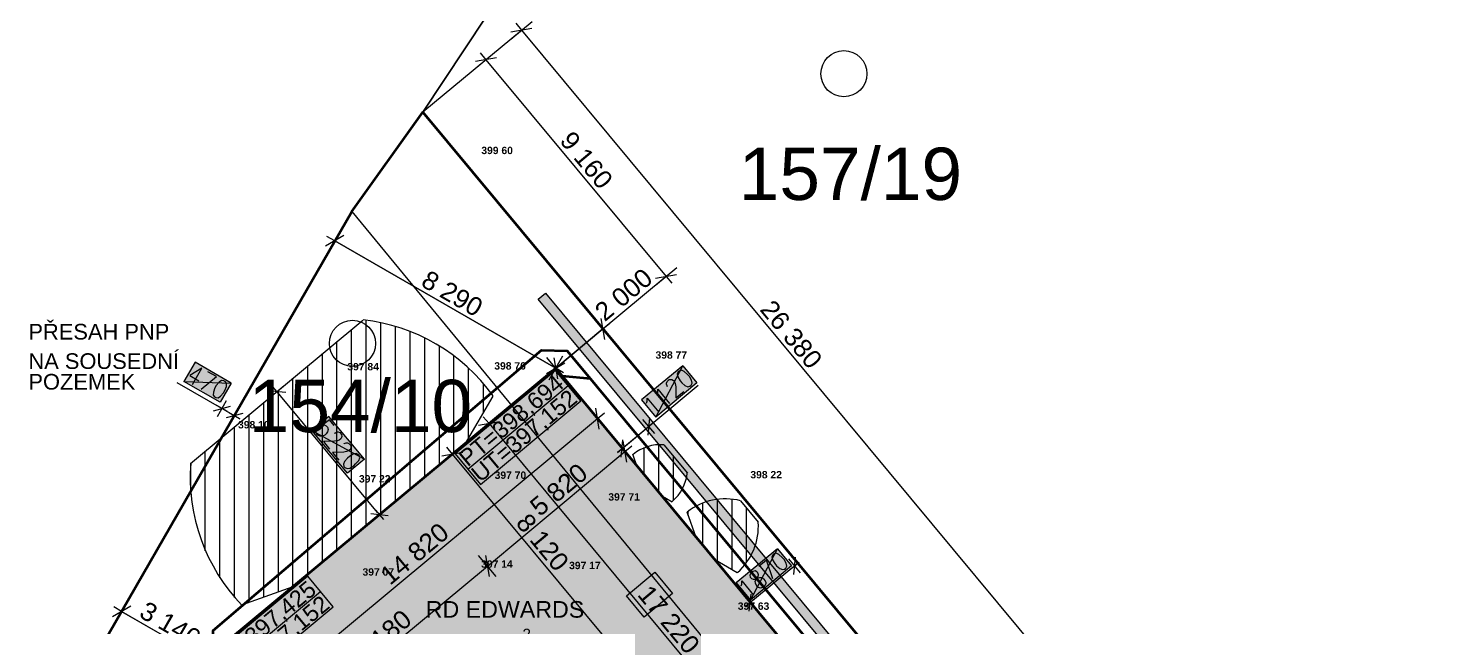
# Model space of a CAD drawing. Header units: millimetres. Extents: x 406050 to 619663, y -271768 to -128786.
# Drawn here: x 481540 to 527125, y -177477 to -158007 of the extents above; entities that cross this region are included whole.
import ezdxf

# ---------------------------------------------------------------- set-up
doc = ezdxf.new("R2010")
doc.units = ezdxf.units.MM
doc.header["$MEASUREMENT"] = 0
for name, color, linetype in [('BT_hranice_parcel', 7, 'Continuous'), ('BT_mapove_znacky', 7, 'Continuous'), ('BT_text_parcel', 7, 'Continuous'), ('Situace - koordinační', 7, 'Continuous')]:
    doc.layers.add(name, color=color, linetype=linetype)
doc.styles.add('GENEROVANÝ_STYL_1', font='Arial.ttf')
doc.styles.add('GENEROVANÝ_STYL_2', font='Arial Bold.ttf')
doc.styles.add('GENEROVANÝ_STYL_3', font='HelveticaNeue.ttc')
doc.linetypes.add('Kanalizace - Dešťová', pattern='A,0,[1,C.3. Koordinacni situace1.Shx,S=23.809524,R=0,X=0,Y=-2.77556e-17],-3474,0', length=3474)
doc.linetypes.add('Oplocení', pattern='A,0,[5,C.3. Koordinacni situace1.Shx,S=11.904762,R=0,X=0,Y=0],-1500,0', length=1500)
doc.dimstyles.new('GENEROVANÝ_STYL__1', dxfattribs={"dimtxt": 600, "dimasz": 456, "dimexe": 0.18, "dimexo": 0.0625, "dimgap": 0, "dimtad": 1, "dimdec": 0, "dimzin": 0, "dimdsep": 46, "dimtxsty": 'GENEROVANÝ_STYL_1', "dimblk": 'ARROWHEAD_2', "dimblk1": 'ARROWHEAD_2', "dimblk2": 'ARROWHEAD_2', "dimcen": 0.09, "dimse1": 1, "dimse2": 1, "dimclrd": 7, "dimclre": 7, "dimclrt": 7, "dimazin": 0, "dimtfac": 1, "dimtdec": 4, "dimtmove": 2, "dimatfit": 3, "dimfxl": 1, "dimtolj": 1, "dimtzin": 0, "dimarcsym": 0})
doc.dimstyles.new('GENEROVANÝ_STYL__2', dxfattribs={"dimtxt": 600, "dimasz": 456, "dimexe": 0.18, "dimexo": 0.0625, "dimgap": 0, "dimtad": 1, "dimdec": 0, "dimzin": 0, "dimdsep": 46, "dimtxsty": 'GENEROVANÝ_STYL_1', "dimblk": 'ARROWHEAD_2', "dimblk1": 'ARROWHEAD_2', "dimblk2": 'ARROWHEAD_2', "dimcen": 0.09, "dimse1": 1, "dimse2": 1, "dimclrd": 7, "dimclre": 7, "dimclrt": 7, "dimazin": 0, "dimtfac": 1, "dimtdec": 4, "dimtmove": 0, "dimatfit": 3, "dimfxl": 1, "dimtolj": 1, "dimtzin": 0, "dimarcsym": 0})

# ---------------------------------------------------------------- blocks, each defined once
blk = doc.blocks.new('*D68')
at = {"layer": 'Situace - koordinační', "color": 7, "linetype": 'Continuous', "lineweight": 13}
for p, q in [((500523, -168132), (499947, -167440)), ((500294, -168127), (500177, -167444)), ((500235, -167786), (500461, -167598)), ((498697, -169064), (500235, -167786)), ((498985, -169410), (498409, -168718)), ((498472, -169252), (498697, -169064)), ((498639, -168723), (498756, -169406))]:
    blk.add_line(p, q, dxfattribs=at)
at = {"layer": 'Situace - koordinační', "color": 7, "lineweight": 13, "insert": (500296, -167579), "char_height": 600, "attachment_point": 7, "rotation": 39.7448, "style": 'GENEROVANÝ_STYL_1'}
blk.add_mtext('\\A1;{\\pql;\\fArial|b0|i0|c0|p0;\\W1.000000;2\xa0000}', dxfattribs=at)
blk = doc.blocks.new('ARROWHEAD_2')
at = {"color": 0, "linetype": 'Continuous', "lineweight": 0}
for p, q in [((0, 0), (-1, 0)), ((-0.378, -0.655), (0.378, 0.655))]:
    blk.add_line(p, q, dxfattribs=at)
blk = doc.blocks.new('*D70')
at = {"layer": 'Situace - koordinační', "color": 7, "linetype": 'Continuous', "lineweight": 13}
for p, q in [((511533, -181372), (510957, -180680)), ((511304, -181367), (511186, -180685)), ((511245, -181026), (511471, -180838)), ((509707, -182305), (511245, -181026)), ((509995, -182651), (509419, -181959)), ((509482, -182493), (509707, -182305)), ((509649, -181964), (509766, -182646))]:
    blk.add_line(p, q, dxfattribs=at)
at = {"layer": 'Situace - koordinační', "color": 7, "lineweight": 13, "insert": (511306, -180819), "char_height": 600, "attachment_point": 7, "rotation": 39.7448, "style": 'GENEROVANÝ_STYL_1'}
blk.add_mtext('\\A1;{\\pql;\\fArial|b0|i0|c0|p0;\\W1.000000;2\xa0000}', dxfattribs=at)
blk = doc.blocks.new('*D71')
at = {"layer": 'Situace - koordinační', "color": 7, "linetype": 'Continuous', "lineweight": 13}
for p, q in [((496084, -159324), (496776, -158749)), ((496772, -158978), (496089, -159095)), ((496243, -158811), (496430, -159037)), ((496430, -159037), (502287, -166079)), ((501941, -166367), (502633, -165792)), ((501945, -166138), (502628, -166021)), ((502287, -166079), (502474, -166305))]:
    blk.add_line(p, q, dxfattribs=at)
at = {"layer": 'Situace - koordinační', "color": 7, "lineweight": 13, "insert": (498793, -161690), "char_height": 600, "attachment_point": 7, "rotation": 309.7448, "style": 'GENEROVANÝ_STYL_1'}
blk.add_mtext('\\A1;{\\pql;\\fArial|b0|i0|c0|p0;\\W1.000000;9\xa0160}', dxfattribs=at)
blk = doc.blocks.new('*D72')
at = {"layer": 'Situace - koordinační', "color": 7, "linetype": 'Continuous', "lineweight": 13}
for p, q in [((497238, -158365), (497930, -157790)), ((497925, -158019), (497242, -158136)), ((497396, -157852), (497584, -158077)), ((497584, -158077), (514450, -178361)), ((514104, -178649), (514796, -178073)), ((514109, -178420), (514792, -178302)), ((514450, -178361), (514638, -178586))]:
    blk.add_line(p, q, dxfattribs=at)
at = {"layer": 'Situace - koordinační', "color": 7, "lineweight": 13, "insert": (505305, -167175), "char_height": 600, "attachment_point": 7, "rotation": 309.7448, "style": 'GENEROVANÝ_STYL_1'}
blk.add_mtext('\\A1;{\\pql;\\fArial|b0|i0|c0|p0;\\W1.000000;26\xa0380}', dxfattribs=at)
blk = doc.blocks.new('*D73')
at = {"layer": 'Situace - koordinační', "color": 7, "linetype": 'Continuous', "lineweight": 13}
for p, q in [((491738, -164537), (491289, -165317)), ((491813, -164753), (491213, -165101)), ((491513, -164927), (491259, -164781)), ((498697, -169064), (491513, -164927)), ((498397, -169238), (498997, -168891)), ((498922, -168675), (498473, -169454)), ((498951, -169211), (498697, -169064))]:
    blk.add_line(p, q, dxfattribs=at)
at = {"layer": 'Situace - koordinační', "color": 7, "lineweight": 13, "insert": (494273, -166378), "char_height": 600, "attachment_point": 7, "rotation": 330.0615, "style": 'GENEROVANÝ_STYL_1'}
blk.add_mtext('\\A1;{\\pql;\\fArial|b0|i0|c0|p0;\\W1.000000;8\xa0290}', dxfattribs=at)
blk = doc.blocks.new('*D74')
at = {"layer": 'Situace - koordinační', "color": 7, "linetype": 'Continuous', "lineweight": 13}
for p, q in [((484881, -176799), (484281, -177146)), ((484581, -176973), (484327, -176826)), ((484806, -176583), (484357, -177363)), ((487302, -178540), (484581, -176973)), ((487527, -178150), (487078, -178930)), ((487002, -178713), (487602, -178366)), ((487556, -178686), (487302, -178540))]:
    blk.add_line(p, q, dxfattribs=at)
at = {"layer": 'Situace - koordinační', "color": 7, "lineweight": 13, "insert": (485109, -177139), "char_height": 600, "attachment_point": 7, "rotation": 330.0615, "style": 'GENEROVANÝ_STYL_1'}
blk.add_mtext('\\A1;{\\pql;\\fArial|b0|i0|c0|p0;\\W1.000000;3\xa0140}', dxfattribs=at)
blk = doc.blocks.new('*D95')
at = {"layer": 'Situace - koordinační', "color": 7, "linetype": 'Continuous', "lineweight": 13}
for p, q in [((500345, -171046), (499770, -170354)), ((500116, -171042), (499999, -170359)), ((488662, -180176), (500057, -170700)), ((500057, -170700), (500283, -170513)), ((488950, -180522), (488375, -179830)), ((488604, -179834), (488721, -180517)), ((488437, -180363), (488662, -180176))]:
    blk.add_line(p, q, dxfattribs=at)
at = {"layer": 'Situace - koordinační', "color": 7, "lineweight": 13, "insert": (493315, -176150), "char_height": 600, "attachment_point": 7, "rotation": 39.7448, "style": 'GENEROVANÝ_STYL_1'}
blk.add_mtext('\\A1;{\\pql;\\fArial|b0|i0|c0|p0;\\W1.000000;14\xa0820}', dxfattribs=at)
blk = doc.blocks.new('*D97')
at = {"layer": 'Situace - koordinační', "color": 7, "linetype": 'Continuous', "lineweight": 13}
for p, q in [((496475, -175495), (500950, -171774)), ((490186, -180725), (496475, -175495)), ((496763, -175841), (496188, -175149)), ((496417, -175154), (496534, -175837)), ((490473, -181071), (489898, -180379)), ((490127, -180384), (490244, -181067))]:
    blk.add_line(p, q, dxfattribs=at)
at = {"layer": 'Situace - koordinační', "color": 7, "lineweight": 13, "insert": (492462, -178676), "char_height": 600, "attachment_point": 7, "rotation": 39.7448, "style": 'GENEROVANÝ_STYL_1'}
blk.add_mtext('\\A1;{\\pql;\\fArial|b0|i0|c0|p0;\\W1.000000;8\xa0180}', dxfattribs=at)
blk = doc.blocks.new('*D98')
at = {"layer": 'Situace - koordinační', "color": 7, "linetype": 'Continuous', "lineweight": 13}
for p, q in [((496475, -175495), (500950, -171774)), ((501238, -172120), (500663, -171428)), ((501009, -172116), (500892, -171433)), ((500950, -171774), (501176, -171587)), ((496417, -175154), (496534, -175837))]:
    blk.add_line(p, q, dxfattribs=at)
at = {"layer": 'Situace - koordinační', "color": 7, "lineweight": 13, "insert": (498185, -173917), "char_height": 600, "attachment_point": 7, "rotation": 39.7448, "style": 'GENEROVANÝ_STYL_1'}
blk.add_mtext('\\A1;{\\pql;\\fArial|b0|i0|c0|p0;\\W1.000000;5\xa0820}', dxfattribs=at)
blk = doc.blocks.new('*D99')
at = {"layer": 'Situace - koordinační', "color": 7, "linetype": 'Continuous', "lineweight": 13}
for p, q in [((496183, -171155), (496875, -170580)), ((496870, -170809), (496187, -170926)), ((496341, -170642), (496529, -170867)), ((496529, -170867), (507539, -184108)), ((507193, -184396), (507885, -183820)), ((507197, -184167), (507880, -184049)), ((507539, -184108), (507726, -184334))]:
    blk.add_line(p, q, dxfattribs=at)
at = {"layer": 'Situace - koordinační', "color": 7, "lineweight": 13, "insert": (501322, -176443), "char_height": 600, "attachment_point": 7, "rotation": 309.7448, "style": 'GENEROVANÝ_STYL_1'}
blk.add_mtext('\\A1;{\\pql;\\fArial|b0|i0|c0|p0;\\W1.000000;17\xa0220}', dxfattribs=at)
blk = doc.blocks.new('*D100')
at = {"layer": 'Situace - koordinační', "color": 7, "linetype": 'Continuous', "lineweight": 13}
for p, q in [((494989, -172148), (495681, -171573)), ((495676, -171802), (494993, -171919)), ((495147, -171635), (495335, -171861)), ((495335, -171861), (500526, -178104)), ((500180, -178392), (500872, -177816)), ((500868, -178045), (500185, -178163))]:
    blk.add_line(p, q, dxfattribs=at)
at = {"layer": 'Situace - koordinační', "color": 7, "lineweight": 13, "insert": (497364, -174114), "char_height": 600, "attachment_point": 7, "rotation": 309.7448, "style": 'GENEROVANÝ_STYL_1'}
blk.add_mtext('\\A1;{\\pql;\\fArial|b0|i0|c0|p0;\\W1.000000;8\xa0120}', dxfattribs=at)
blk = doc.blocks.new('*D101')
at = {"layer": 'Situace - koordinační', "color": 7, "linetype": 'Continuous', "lineweight": 13}
for p, q in [((495335, -171861), (500526, -178104)), ((500180, -178392), (500872, -177816)), ((500868, -178045), (500185, -178163)), ((500526, -178104), (505833, -184486)), ((506174, -184427), (505492, -184545))]:
    blk.add_line(p, q, dxfattribs=at)
at = {"layer": 'Situace - koordinační', "color": 7, "lineweight": 13, "char_height": 600, "attachment_point": 7, "rotation": 309.7448, "style": 'GENEROVANÝ_STYL_1'}
for s, insert in [('\\A1;{\\pql;\\fArial|b0|i0|c0|p0;\\W1.000000;8\xa0300}', (502175, -179899)), ('\\A1;{\\pql;\\fArial|b0|i0|c0|p0;\\W1.000000;800}', (504937, -183220))]:
    blk.add_mtext(s, dxfattribs=dict(at, insert=insert))

msp = doc.modelspace()

# ---------------------------------------------------------------- hatches: boundary and pattern name
at = {"layer": 'Situace - koordinační', "linetype": 'Continuous', "lineweight": 13, "true_color": 0x9e9e9e}
for points in [[(498131.4, -166819.7), (498362.1, -166627.9), (507829.7, -178013.5), (507599.1, -178205.3)], [(487302.1, -178539.9), (492749.5, -185091), (493380, -184566.7), (499362.1, -179592.4), (504924.6, -186281.8), (507538.8, -184107.9), (509707.1, -182304.9), (498697.2, -169064.5)]]:
    msp.add_hatch(color=253, dxfattribs=at).paths.add_polyline_path(points)
at = {"layer": 'Situace - koordinační', "linetype": 'Continuous', "lineweight": 0, "true_color": 0xffffff}
for points in [[(486973.8, -168870.4), (486610.1, -169496.3), (488141.1, -169547.1)], [(501489, -170096.9), (501954.2, -170655.2), (502833.9, -168988.8)], [(501954.2, -170655.2), (503290.7, -169538.6), (502833.9, -168988.8)], [(486610.1, -169496.3), (487785.8, -170164.6), (488141.1, -169547.1)], [(491321.6, -170629.8), (490771.8, -171095), (492480.4, -172025.5)], [(490771.8, -171095), (491922.2, -172482.3), (492480.4, -172025.5)], [(504568, -176043.4), (505033.2, -176601.7), (505912.9, -174935.3)], [(505033.2, -176601.7), (506369.7, -175485.1), (505912.9, -174935.3)]]:
    msp.add_hatch(color=7, dxfattribs=at).paths.add_polyline_path(points)
at = {"layer": 'Situace - koordinační', "linetype": 'Continuous', "lineweight": 0}
msp.add_hatch(color=255, dxfattribs=at).paths.add_polyline_path([(500999.1, -176462.3), (501921.7, -175695.1), (502497.2, -176387.1), (501574.5, -177154.3)])

# ---------------------------------------------------------------- linework, layer by layer
at = {"layer": 'BT_hranice_parcel', "color": 7, "linetype": 'Continuous', "lineweight": 13, "flags": 128}
for points in [[(510074, -269475.5), (509511.9, -268636.5), (486741.9, -234266.5), (469291.9, -207016.5), (473291.9, -197866.5), (477851.9, -188446.5), (483461.9, -178916.5), (492071.9, -163966.5), (494381.9, -160746.5), (503931.9, -146316.5), (506211.9, -143666.5), (517661.9, -130366.5), (515631.9, -130356.5), (463218.3, -130021.6)], [(517980.9, -130021.6), (517661.9, -130366.5), (506211.9, -143666.5), (503931.9, -146316.5), (494381.9, -160746.5), (518321.9, -189536.5), (537871.9, -173476.5), (540731.9, -171236.5), (568371.9, -149456.5), (552011.9, -130146.5), (551906.1, -130021.6)], [(513617.1, -190135), (515791.9, -192776.5), (504731.9, -204876.5), (524261.9, -228226.5), (542411.9, -249686.5), (545561.9, -247926.5), (540141.9, -241276.5), (534771.9, -234966.5), (527331.9, -226126.5), (513601.9, -209796.5), (526781.9, -198666.5), (518321.9, -189536.5), (494381.9, -160746.5), (492071.9, -163966.5), (513000.5, -189386.1)], [(513617.1, -190135), (515791.9, -192776.5), (504731.9, -204876.5), (505391.9, -203166.5), (500321.9, -197876.5), (496701.9, -192946.5), (492791.9, -190426.5), (483461.9, -178916.5), (492071.9, -163966.5), (513000.5, -189386.1)], [(495836.2, -172346.7), (499102.7, -169630.4)], [(487784.5, -179041.9), (491051.1, -176325.6)]]:
    msp.add_lwpolyline(points, dxfattribs=at)
for points in [[(496248.2, -172842.2), (499514.8, -170125.9), (498690.7, -169134.9), (495424.1, -171851.2)], [(488196.6, -179537.4), (491463.1, -176821.1), (490639.1, -175830.1), (487372.5, -178546.4)]]:
    msp.add_lwpolyline(points, close=True, dxfattribs=at)
at = {"layer": 'BT_mapove_znacky', "color": 7, "linetype": 'Continuous', "lineweight": 13}
for centre in [(508069.4, -159490.6), (492087.4, -168257.8)]:
    msp.add_circle(centre, 750, dxfattribs=at)
at = {"layer": 'Situace - koordinační', "color": 7, "linetype": 'Continuous', "lineweight": 13, "flags": 128}
for points in [[(497586.9, -158081.3), (494381.9, -160746.5)], [(491517.3, -164929.4), (498697.2, -169064.5)], [(502286.9, -166079.5), (498697.2, -169064.5)], [(500235.2, -167785.6), (498697.2, -169064.5)], [(484581.2, -176972.9), (487302.1, -178539.9)]]:
    msp.add_lwpolyline(points, dxfattribs=at)
at = {"layer": 'Situace - koordinační', "color": 41, "linetype": 'Oplocení', "lineweight": 40, "true_color": 0xfed65c, "flags": 128}
msp.add_lwpolyline([(542411.9, -249686.5), (524495.3, -228502.5), (514496.9, -216551.5), (504731.9, -204876.5), (505391.9, -203166.5), (502856.9, -200521.5), (500321.9, -197876.5), (498511.9, -195411.5), (496701.9, -192946.5), (492791.9, -190426.5), (488126.9, -184671.5), (483461.9, -178916.5), (487766.9, -171441.5), (492071.9, -163966.5), (494381.9, -160746.5), (506351.9, -175141.5), (518321.9, -189536.5), (522551.9, -194101.5), (526781.9, -198666.5), (513601.9, -209796.5), (520466.9, -217961.5), (527331.9, -226126.5), (534771.9, -234966.5), (539389.2, -240392), (540141.9, -241276.5), (542851.9, -244601.5), (545561.9, -247926.5)], dxfattribs=at)
at = {"layer": 'Situace - koordinační', "color": 7, "linetype": 'Continuous', "lineweight": 13, "flags": 128}
for points in [[(498131.4, -166819.7), (498362.1, -166627.9), (507829.7, -178013.5), (507599.1, -178205.3)], [(498131.4, -166819.7), (498362.1, -166627.9), (507829.7, -178013.5), (507599.1, -178205.3)], [(500999.1, -176462.3), (501921.7, -175695.1), (502497.2, -176387.1), (501574.5, -177154.3)]]:
    msp.add_lwpolyline(points, close=True, dxfattribs=at)
at = {"layer": 'Situace - koordinační', "color": 1, "linetype": 'Continuous', "lineweight": 13}
for points in [[(486821.6, -172160.8), (492429.7, -167500.1)], [(492539.7, -174190.9), (492539.7, -167508.5)], [(493013.3, -173793.4), (493013.3, -167593.1)], [(493487, -173395.8), (493487, -167711.5)], [(491583.8, -174977.6), (491583.8, -168202.1)], [(492057.5, -174588.5), (492057.5, -167804.6)], [(493960.7, -173006.7), (493960.7, -167872.3)], [(494442.9, -172609.1), (494442.9, -168083.7)], [(491110.1, -175375.2), (491110.1, -168591.2)], [(494916.6, -172211.6), (494916.6, -168345.9)], [(486889.2, -169589.4), (487193.7, -169064.9), (486796.2, -169301.8), (487092.2, -169471)], [(490636.4, -175772.7), (490636.4, -168988.8)], [(495390.3, -171814), (495390.3, -168667.4)], [(495863.9, -171331.9), (495863.9, -169073.4)], [(488428.7, -170705.9), (486390.2, -169538.6)], [(487168.4, -169741.6), (487667.4, -169335.6), (487388.3, -169183.4)], [(490154.3, -176170.3), (490154.3, -169386.4)], [(496346.1, -170511.4), (496346.1, -169564)], [(502334.9, -169665.5), (502318, -169640.1), (502301, -169580.9), (502301, -169547.1), (502318, -169496.3), (502385.6, -169437.1), (502436.4, -169428.7), (502470.2, -169437.1), (502529.4, -169462.5), (502563.3, -169504.8), (502580.2, -169564), (502605.6, -169665.5), (502605.6, -170029.2), (502859.3, -169826.2)], [(489680.6, -176339.5), (489680.6, -169783.9)], [(492903.4, -173751.1), (489697.5, -169902.4)], [(495762.4, -171509.5), (496659.1, -169970)], [(500702.3, -171805.6), (503333, -169614.8)], [(502005, -169902.4), (502013.4, -169851.6), (502013.4, -169741.6), (502402.5, -170206.9)], [(487938.1, -170426.8), (488166.5, -170562.1)], [(489206.9, -176508.6), (489206.9, -170173)], [(501649.7, -170198.4), (501666.6, -170139.2), (501666.6, -170037.7), (502047.3, -170494.5)], [(488733.2, -176677.8), (488733.2, -170570.6)], [(491490.8, -170925.9), (491338.5, -170748.2), (491127.1, -170900.5), (491169.3, -170900.5), (491228.6, -170934.3), (491279.3, -170985.1), (491296.2, -171052.7), (491279.3, -171128.9), (491228.6, -171196.5), (491186.3, -171238.8), (491110.1, -171272.7), (491034, -171272.7), (490966.3, -171238.8), (490924, -171188.1), (490907.1, -171120.4), (490907.1, -171078.1), (490941, -171027.4)], [(487777.4, -175882.7), (487777.4, -171365.7)], [(488251.1, -176517.1), (488251.1, -170968.2)], [(491507.7, -171179.6), (491533.1, -171162.7), (491592.3, -171137.3), (491626.1, -171137.3), (491676.9, -171154.2), (491736.1, -171221.9), (491744.5, -171281.1), (491736.1, -171315), (491710.7, -171365.7), (491660, -171408), (491600.7, -171424.9), (491507.7, -171441.8), (491144, -171450.3), (491347, -171695.6)], [(500930.7, -171611), (501641.3, -171027.4)], [(487303.7, -175003), (487303.7, -171763.3)], [(495762.4, -171509.5), (490154.3, -176170.3), (488479.5, -176770.8)], [(491803.7, -171526.4), (491820.7, -171509.5), (491879.9, -171492.6), (491922.2, -171492.6), (491972.9, -171509.5), (492032.1, -171577.2), (492032.1, -171627.9), (492032.1, -171670.2), (491998.3, -171721), (491956, -171754.8), (491896.8, -171771.7), (491803.7, -171797.1), (491440, -171805.6), (491643, -172050.9)], [(501573.6, -172541.5), (501573.6, -171644.9)], [(502055.7, -173116.7), (502055.7, -171551.8)], [(502208, -171551.8), (502977.7, -172473.8)], [(486830, -173125.1), (486830, -172152.4)], [(502115, -173192.8), (501345.2, -172270.8), (501201.4, -171864.8)], [(502529.4, -173370.4), (502529.4, -171940.9)], [(502115, -173192.8), (502487.1, -173404.3)], [(503476.8, -174833.8), (503476.8, -173446.6)], [(503959, -175332.9), (503959, -173328.1)], [(504432.6, -175612), (504432.6, -173328.1)], [(504703.3, -173378.9), (505278.5, -174072.5)], [(504906.3, -175366.7), (504906.3, -173624.2)], [(503840.5, -175265.2), (503265.3, -174571.6), (502969.3, -173742.6)], [(503003.1, -173852.6), (503003.1, -173717.2)], [(503840.5, -175265.2), (504601.8, -175705)], [(505760.7, -175916.5), (505549.2, -175307.5), (505303.9, -175510.5)], [(505100.9, -176618.6), (506378.2, -175552.8)], [(504728.7, -176144.9), (504745.6, -176085.7), (504745.6, -175975.7), (505126.3, -176441)]]:
    msp.add_lwpolyline(points, dxfattribs=at)
for points in [[(496662.3, -169965.6, 0.2133049), (492434.4, -167493.3)], [(502215.3, -171555.6, 0.1884926), (501212.1, -171866)], [(486829.8, -172157.1, 0.2133298), (488489.5, -176765.6)], [(502489.2, -173398.1, 0.1884927), (502977.4, -172468.4)], [(504708.4, -173375.5, 0.2365489), (502977, -173742.2)], [(504605.5, -175704.6, 0.2365485), (505281.8, -174069)]]:
    msp.add_lwpolyline(points, format="xyb", dxfattribs=at)
at = {"layer": 'Situace - koordinační', "color": 62, "linetype": 'Kanalizace - Dešťová', "lineweight": 40, "true_color": 0xabb71c}
for points in [[(487555.8, -178328.9), (487555.8, -177596.5), (498235.4, -168476), (499073.6, -168500.5), (512247.3, -184343.1), (511870.4, -188440.9), (512803, -189562.5)], [(498908.2, -169318.2), (499823.6, -169402.4)]]:
    msp.add_lwpolyline(points, dxfattribs=at)
at = {"layer": 'Situace - koordinační', "color": 255, "linetype": 'Continuous', "lineweight": 0}
for points in [[(486973.8, -168870.4), (486610.1, -169496.3), (488141.1, -169547.1)], [(501489, -170096.9), (501954.2, -170655.2), (502833.9, -168988.8)], [(501954.2, -170655.2), (502833.9, -168988.8), (503290.7, -169538.6)], [(486610.1, -169496.3), (488141.1, -169547.1), (487785.8, -170164.6)], [(491321.6, -170629.8), (490771.8, -171095), (492480.4, -172025.5)], [(490771.8, -171095), (492480.4, -172025.5), (491922.2, -172482.3)], [(504568, -176043.4), (505033.2, -176601.7), (505912.9, -174935.3)], [(505033.2, -176601.7), (505912.9, -174935.3), (506369.7, -175485.1)]]:
    msp.add_lwpolyline(points, close=True, dxfattribs=at)
at = {"layer": 'Situace - koordinační', "color": 7, "linetype": 'Continuous', "lineweight": 40, "flags": 128}
msp.add_lwpolyline([(487302.1, -178539.9), (492749.5, -185091), (493380, -184566.7), (499362.1, -179592.4), (504924.6, -186281.8), (507538.8, -184107.9), (509707.1, -182304.9), (498697.2, -169064.5)], close=True, dxfattribs=at)
at = {"layer": 'Situace - koordinační', "color": 1, "linetype": 'Continuous', "lineweight": 13}
for points in [[(487904.3, -169479.4), (487828.1, -169462.5), (487752, -169521.7), (487659, -169631.7), (487616.7, -169707.8), (487565.9, -169843.1), (487557.5, -169936.2), (487608.2, -169995.4), (487642, -170020.8), (487718.2, -170029.2), (487802.8, -169978.5), (487895.8, -169860.1), (487938.1, -169792.4), (487988.9, -169657), (487988.9, -169555.5), (487946.6, -169496.3)], [(502681.7, -169183.4), (502647.9, -169251), (502664.8, -169344.1), (502740.9, -169471), (502800.1, -169538.6), (502901.6, -169631.7), (502994.7, -169665.5), (503062.3, -169648.6), (503104.6, -169614.8), (503138.5, -169555.5), (503113.1, -169454), (503045.4, -169335.6), (502986.2, -169267.9), (502876.2, -169174.9), (502791.7, -169132.6), (502715.5, -169158)], [(492277.4, -171873.2), (492209.8, -171839.4), (492116.7, -171864.8), (491989.8, -171932.4), (491922.2, -171991.7), (491829.1, -172101.6), (491795.3, -172186.2), (491812.2, -172262.3), (491846, -172296.2), (491913.7, -172330), (492006.8, -172313.1), (492133.6, -172237), (492192.9, -172177.8), (492294.4, -172067.8), (492328.2, -171983.2), (492302.8, -171907.1)], [(505760.7, -175129.9), (505726.8, -175197.5), (505743.8, -175290.6), (505819.9, -175417.4), (505879.1, -175485.1), (505980.6, -175578.2), (506073.6, -175612), (506141.3, -175595.1), (506183.6, -175561.2), (506217.4, -175502), (506192.1, -175400.5), (506124.4, -175282.1), (506065.2, -175214.4), (505955.2, -175121.4), (505870.6, -175079.1), (505794.5, -175104.5)], [(505041.7, -175730.4), (505007.8, -175798.1), (505024.8, -175857.3), (505067.1, -175899.6), (505117.8, -175925), (505168.6, -175925), (505261.6, -175882.7), (505329.3, -175865.8), (505405.4, -175874.2), (505456.2, -175908.1), (505506.9, -175975.7), (505532.3, -176034.9), (505532.3, -176068.8), (505498.4, -176136.4), (505422.3, -176195.7), (505354.6, -176212.6), (505320.8, -176204.1), (505261.6, -176178.7), (505210.9, -176111.1), (505193.9, -176051.9), (505185.5, -175984.2), (505227.8, -175916.5), (505278.5, -175831.9), (505295.4, -175781.2), (505270.1, -175722), (505236.2, -175679.7), (505185.5, -175654.3), (505109.3, -175671.2)]]:
    msp.add_lwpolyline(points, close=True, dxfattribs=at)
at = {"layer": 'Situace - koordinační', "color": 40, "linetype": 'Continuous', "lineweight": 13, "true_color": 0xedc300}
for points in [[(489350.7, -169792.4), (489917.5, -169843.1)], [(489401.5, -170012.3), (489866.7, -169631.7)], [(489756.7, -169978.5), (489503, -169665.5)], [(487574.4, -170452.2), (488124.2, -170299.9)], [(488022.7, -170477.5), (487675.9, -170274.5)], [(487701.3, -170638.3), (487997.3, -170113.8)], [(488403.3, -170350.7), (488098.8, -170866.6)], [(488521.8, -170536.8), (487980.4, -170680.6)], [(488081.9, -170511.4), (488428.7, -170705.9)], [(501522.8, -170731.3), (501911.9, -171188.1)], [(501565.1, -171086.6), (501869.6, -170832.8)], [(501742.8, -170680.6), (501692, -171238.8)], [(500829.2, -171957.8), (500880, -171391.1)], [(501049.2, -171907.1), (500668.5, -171450.3)], [(501006.9, -171551.8), (500702.3, -171805.6)], [(493199.4, -173641.1), (492734.2, -174021.8)], [(492835.7, -173674.9), (493097.9, -173987.9)], [(493250.2, -173861), (492683.5, -173801.8)], [(506268.2, -175256.7), (506648.8, -175722)], [(506302, -175620.5), (506615, -175366.7)], [(506479.7, -175206), (506428.9, -175772.7)], [(504990.9, -176965.4), (505050.1, -176407.1)], [(505210.9, -176914.6), (504830.2, -176457.9)], [(505177, -176559.4), (504864, -176813.1)]]:
    msp.add_lwpolyline(points, dxfattribs=at)

# ---------------------------------------------------------------- texts
at = {"layer": 'BT_text_parcel', "color": 7, "linetype": 'Continuous', "lineweight": 13, "char_height": 1700, "attachment_point": 5, "style": 'GENEROVANÝ_STYL_3'}
for s, insert in [('\\A1;{\\pqc;\\fHelvetica Neue|b0|i0|c0|p0;\\W1.000000;157/19}', (508279.4, -162757.6)), ('\\A1;{\\pqc;\\fHelvetica Neue|b0|i0|c0|p0;\\W1.000000;154/10}', (492347.4, -170304.9))]:
    msp.add_mtext(s, dxfattribs=dict(at, insert=insert))
at = {"layer": 'Situace - koordinační', "color": 45, "linetype": 'Continuous', "lineweight": 13, "true_color": 0xa97e33, "char_height": 240, "attachment_point": 7, "style": 'GENEROVANÝ_STYL_2'}
for s, insert in [('\\A1;{\\pql;\\fArial|b1|i0|c0|p0;\\W1.000000;399 60}', (496279.8, -162109.3)), ('\\A1;{\\pql;\\fArial|b1|i0|c0|p0;\\W1.000000;398 77}', (501943.8, -168759.3)), ('\\A1;{\\pql;\\fArial|b1|i0|c0|p0;\\W1.000000;397 84}', (491922.8, -169139.3)), ('\\A1;{\\pql;\\fArial|b1|i0|c0|p0;\\W1.000000;398 76}', (496700.8, -169113.3)), ('\\A1;{\\pql;\\fArial|b1|i0|c0|p0;\\W1.000000;398 10}', (488368.8, -171026.3)), ('\\A1;{\\pql;\\fArial|b1|i0|c0|p0;\\W1.000000;397 22}', (492300.8, -172784.3)), ('\\A1;{\\pql;\\fArial|b1|i0|c0|p0;\\W1.000000;397 70}', (496711.8, -172666.3)), ('\\A1;{\\pql;\\fArial|b1|i0|c0|p0;\\W1.000000;398 22}', (505027.8, -172650.3)), ('\\A1;{\\pql;\\fArial|b1|i0|c0|p0;\\W1.000000;397 71}', (500408.8, -173372.3)), ('\\A1;{\\pql;\\fArial|b1|i0|c0|p0;\\W1.000000;397 14}', (496273.8, -175555.3)), ('\\A1;{\\pql;\\fArial|b1|i0|c0|p0;\\W1.000000;397 17}', (499133, -175600.8)), ('\\A1;{\\pql;\\fArial|b1|i0|c0|p0;\\W1.000000;397 07}', (492415.8, -175812.3)), ('\\A1;{\\pql;\\fArial|b1|i0|c0|p0;\\W1.000000;397 63}', (504617.8, -176923.3))]:
    msp.add_mtext(s, dxfattribs=dict(at, insert=insert))
at = {"layer": 'Situace - koordinační', "color": 1, "linetype": 'Continuous', "lineweight": 13, "char_height": 508.883, "attachment_point": 7, "style": 'GENEROVANÝ_STYL_1'}
for s, insert in [('\\A1;{\\pql;\\fArial|b0|i0|c0|p0;\\W1.000000;PŘESAH PNP}', (481551.8, -168139.8)), ('\\A1;{\\pql;\\fArial|b0|i0|c0|p0;\\W1.000000;NA SOUSEDNÍ}', (481551.8, -169095.7)), ('\\A1;{\\pql;\\fArial|b0|i0|c0|p0;\\W1.000000;POZEMEK}', (481551.8, -169767.1))]:
    msp.add_mtext(s, dxfattribs=dict(at, insert=insert))
at = {"layer": 'Situace - koordinační', "color": 7, "linetype": 'Continuous', "lineweight": 13, "char_height": 540, "attachment_point": 2, "rotation": 39.74484, "style": 'GENEROVANÝ_STYL_1'}
for s, insert in [('\\A1;{\\pqc;\\fArial|b0|i0|c0|p0;\\W1.000000;PT=398,694}', (497077.8, -170557.7)), ('\\A1;{\\pqc;\\fArial|b0|i0|c0|p0;\\W1.000000;UT=397,152}', (497496.6, -171051.3)), ('\\A1;{\\pqc;\\fArial|b0|i0|c0|p0;\\W1.000000;PT=397,425}', (489026.2, -177252.9)), ('\\A1;{\\pqc;\\fArial|b0|i0|c0|p0;\\W1.000000;UT=397,152}', (489444.9, -177746.6))]:
    msp.add_mtext(s, dxfattribs=dict(at, insert=insert))
at = {"layer": 'Situace - koordinační', "color": 7, "lineweight": 13, "insert": (494471.3, -178491.1), "char_height": 540, "attachment_point": 7, "style": 'GENEROVANÝ_STYL_2'}
msp.add_mtext('{\\fArial|b0|i0|c0|p0;RD EDWARDS^M180,38 m{\\H0.66x;\\S2^  ;}}', dxfattribs=at)

# ---------------------------------------------------------------- dimensions: what is measured, and where the dimension line sits
at = {"layer": 'Situace - koordinační', "color": 7, "linetype": 'Continuous', "lineweight": 13}
for base, p1, p2, angle, dimstyle, picture, middle, turn in [((514450.2, -178360.9), (496430.4, -159036.5), (509707.1, -182304.9), 309.74483, 'GENEROVANÝ_STYL__2', '*D72', (506363.4, -167978.9), 309.74483), ((502286.9, -166079.5), (496430.1, -159036.8), (498697.2, -169064.5), 309.74483, 'GENEROVANÝ_STYL__2', '*D71', (499700.8, -162312.6), 309.74483), ((491513.1, -164927), (498697.2, -169064.5), (491513.1, -164927), 150.06151, 'GENEROVANÝ_STYL__2', '*D73', (495340.8, -166646.8), 330.06151), ((500235.2, -167785.6), (498697.2, -169064.5), (500235.2, -167785.6), 39.74483, 'GENEROVANÝ_STYL__1', '*D68', (500918.9, -166670.8), 39.74483), ((511245.1, -181026), (498697.2, -169064.5), (500235.2, -167785.6), 39.74483, 'GENEROVANÝ_STYL__1', '*D70', (511928.9, -179911.2), 39.74483), ((500057.3, -170700.2), (487302.1, -178539.9), (498697.2, -169064.5), 39.74484, 'GENEROVANÝ_STYL__2', '*D95', (494119.5, -175091.5), 39.74484), ((500526.2, -178104.1), (498697.2, -169064.5), (499413.9, -179029.1), 309.74484, 'GENEROVANÝ_STYL__2', '*D100', (498272.6, -174737), 309.74484), ((507538.8, -184107.9), (498697.2, -169064.5), (509707.1, -182304.9), 309.74484, 'GENEROVANÝ_STYL__2', '*D99', (502380.3, -177247.5), 309.74484), ((500950.4, -171774.1), (499413.9, -179029.1), (498697.2, -169064.5), 39.74484, 'GENEROVANÝ_STYL__1', '*D98', (498808.2, -173009.2), 39.74484), ((496475.4, -175495.3), (490185.8, -180725.3), (499413.9, -179029.1), 39.74484, 'GENEROVANÝ_STYL__2', '*D97', (493085.2, -177768.1), 39.74484), ((505833, -184486), (499413.9, -179029.1), (504720.6, -185410.9), 309.74484, 'GENEROVANÝ_STYL__2', '*D101', (503082.9, -180521.8), 309.74484), ((484581.2, -176972.9), (487302.1, -178539.9), (484581.2, -176972.9), 150.06151, 'GENEROVANÝ_STYL__2', '*D74', (486177.3, -177407.5), 330.06151)]:
    dim = msp.add_linear_dim(base=base, p1=p1, p2=p2, angle=angle, dimstyle=dimstyle, dxfattribs=at)
    dim.commit()
    dim.dimension.update_dxf_attribs({"geometry": picture, "text_midpoint": middle, "dimtype": 160, "text_rotation": turn})

doc.saveas('drawing.dxf')
